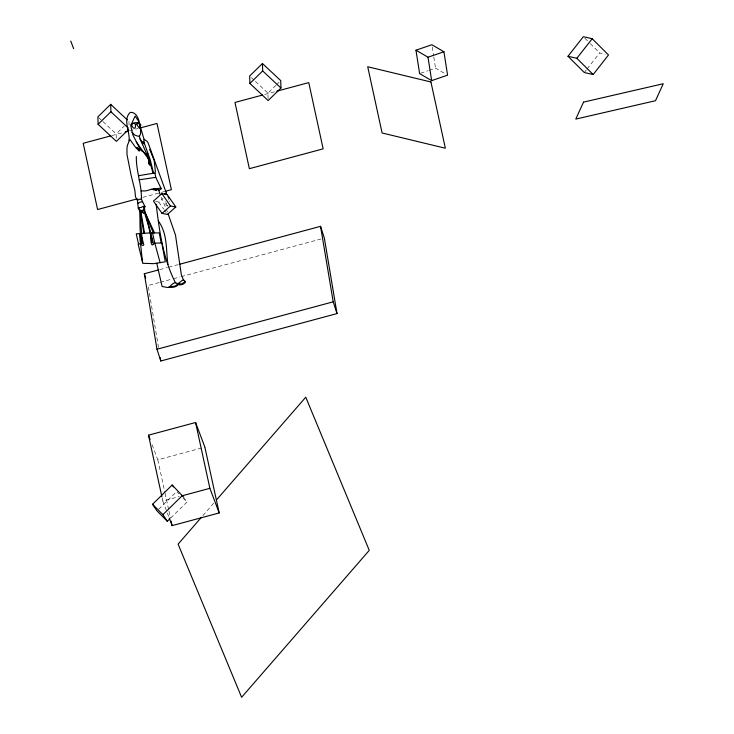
<?xml version="1.0" encoding="UTF-8"?>
<svg xmlns="http://www.w3.org/2000/svg" width="734" height="734" viewBox="0 0 734 734"><rect width="100%" height="100%" fill="white"/><g stroke="black" fill="none" stroke-linecap="round" stroke-linejoin="round"><path stroke-width="0.55" stroke-dasharray="3.67 2.75" d="M167.967 205.263L166.802 205.272L167.756 206.162M165.967 202.979L165.948 204.557L166.802 205.272M584.31 72.528L586.402 69.858M587.099 68.968L599.65 52.949L605.183 54.215M202.878 515.607L214.144 502.643M116.302 138.212L116.165 133.973L124.165 126.147M268.103 98.439L267.938 93.135L275.929 85.309M276.727 84.529L279.131 82.18M158.645 509.277L176.637 491.633L179.032 494.028M170.627 518.057L186.987 502.01L184.436 498.239M155.608 201.492L158.819 202.107L163.021 198.373M165.994 204.153L166.765 203.676M420.683 73.235L428.106 70.693M429.17 70.326L435.537 68.152L445.721 74.097M111.834 135.588L123.945 132.331M129.459 130.845L138.267 128.478M264.708 94.457L275.718 91.493M142.754 197.382L164.783 191.455M159.737 269.598L167.453 267.525M168.554 267.231L178.463 264.561M159.14 282.553L148.121 285.517L158.516 347.485M160.241 282.26L172.352 278.993M173.453 278.7L180.069 276.92M181.17 276.626L321.042 238.99M152.14 444.813L157.81 459.814L204.878 447.144M162.076 497.643L162.81 500.992L179.224 496.569M251.322 77.584L254.643 80.694M255.469 81.465L267.938 93.135M98.723 117.642L102.044 120.752M102.87 121.523L116.165 133.973M584.888 38.251L589.549 42.893M590.319 43.664L599.65 52.949M183.005 498.019L186.987 502.01M166.04 202.336L165.572 201.758M168.398 198.896L168.792 199.437M158.819 202.107L163.719 209.153M164.333 210.034L166.178 212.686M161.104 197.217L166.022 208.263M162.81 500.992L168.875 517.057M166.37 209.181L167.407 211.942M157.81 459.814L164.838 492.156M165.086 493.276L168.719 510.011M168.958 511.121L170.416 517.819M169.554 200.841L169.673 201.593M432.225 46.976L433.62 55.885M433.794 57.004L435.537 68.152M128.964 121.449L129.129 126.753"/><path stroke-width="1.1" d="M143.46 207.116L144.029 210.172L154.498 232.889M149.635 149.351L154.186 160.471L155.379 171.316L154.957 173.187L153.076 173.297L148.36 156.663L139.992 148.718L132.808 134.854L130.771 125.615L135.102 116.073L138.377 120.844L140.35 128.175L140.662 132.726A10.203 6.294 72.2 0 1 140.249 134.661L139.442 136.267L139.809 138.387L142.726 143.726L142.671 141.735L143.827 143.809L144.038 139.258L140.341 126.826M147.681 153.342L147.442 154.369L146.029 154.241M129.037 140.68C130.257 132.083 122.44 119.348 130.294 112.357C135.863 111.779 138.607 118.266 139.387 122.826M140.166 209.796C144.093 214.695 137.928 210.887 138.781 207.612L140.992 207.511L143.414 206.263L145.002 206.658L144.552 207.474M144.534 212.585C143.671 215.071 142.112 211.089 142.332 210.071M144.8 211.741L144.525 209.814L143.864 209.557M150.874 237.009L150.644 237.614C150.892 238.862 150.653 247.496 153.645 244.257L151.562 236.733M154.195 188.5L155.801 190.464L156.516 190.4L157.214 188.895L159.718 188.17L161.241 188.684L155.746 177.353L154.957 173.187M140.9 237.486L141.57 244.899L143.038 245.523L143.827 244.798L141.845 237.394M144.681 210.254L144.387 206.447M145.002 206.658L141.387 199.217C141.901 185.179 135.973 170.838 136.331 156.452M139.121 208.805L138.295 208.584L137.469 200.529L138.928 199.281L141.387 199.217M567.997 56.279L583.328 36.7L592.191 38.718L608.504 54.967L593.173 74.547L584.31 72.528L567.997 56.279L576.851 58.298L593.173 74.547M576.851 58.298L592.191 38.718M201.382 517.332L178.105 544.133L241.614 697.3L369.266 550.362L305.757 397.195L216.392 500.047M138.295 208.144L138.781 207.612M138.093 203.318L140.166 202.089L142.268 201.878M127.294 119.899L110.678 104.338L97.888 116.862L98.117 124.285L116.394 141.387L128.395 129.652M98.117 124.285L110.917 111.761L110.678 104.338M262.451 63.509L249.661 76.024L249.89 83.447L268.167 100.558L280.957 88.034L280.727 80.612L262.451 63.509L262.68 70.932L280.957 88.034M249.89 83.447L262.68 70.932M169.811 518.855L167.352 521.259L157.003 510.882L152.544 504.267L172.178 485.018L183.794 497.294M167.352 521.259L162.884 514.653L182.518 495.404M161.865 193.611L153.47 201.079L162.049 213.41L167.398 214.447L175.802 206.979L167.224 194.638L161.865 193.611L170.453 205.942L175.802 206.979M162.049 213.41L170.453 205.942M135.671 124.385L136.634 124.22L138.607 127.285A1.908 1.174 72.2 0 0 139.276 127.441C146.112 121.615 127.147 120.495 132.891 127.395A2.56 1.578 72.2 0 0 133.762 128.156L134.661 128.175A1.982 1.22 72.2 0 0 135.239 127.854L135.625 124.239L133.781 123.459M158.792 190.556L161.241 188.684M170.132 286.499C176.197 277.929 182.381 287.067 170.132 286.499L168.049 287.581L162.104 286.508L156.755 263.222M139.506 135.909L138.845 136.175A7.799 4.808 72.2 0 1 137.653 136.102L134.735 135.065L132.001 132.276M156.929 189.904L158.406 189.17M164.544 193.877L166.196 193.051L165.948 191.95L148.149 143.002A7.239 4.468 72.2 0 0 147.029 141.286L144.038 139.258M141.157 191.051L141.717 190.776C146.892 191.978 151.387 188.216 156.415 188.601L157.214 188.895M415.967 50.187L431.876 44.746L443.923 51.765L447.575 75.171L431.665 80.621L419.619 73.593L415.967 50.187L428.005 57.215L443.923 51.765M185.326 281.608L181.748 283.893L177.344 283.746C180.197 283.352 182.894 277.324 185.326 281.608C185.399 284.095 179.894 285.755 177.637 284.425M137.919 122.982L136.634 124.22M110.733 135.882L83.199 143.295L97.604 209.529L137.249 198.859M125.055 132.037L128.358 131.147M139.368 128.184L156.984 123.44L171.389 189.675L165.884 191.161M262.506 95.053L234.972 102.457L249.367 168.692L323.153 148.846L308.757 82.603L276.819 91.2M179.564 264.268L320.547 226.329L324.355 238.1L337.007 313.583L160.783 361L156.984 349.237L144.323 273.745L158.636 269.892M156.984 349.237L333.208 301.821L320.547 226.329M161.838 496.523L148.497 435.179L195.574 422.509L204.878 447.144L219.191 512.956L172.114 525.627L169.279 518.131M182.509 495.689L209.878 488.321L219.191 512.956M153.076 173.297L138.487 175.72M152.507 232.889L154.828 243.183L161.819 242.936L165.278 261.79L153.727 263.653L142.827 263.304L138.13 244.064L140.543 243.798M155.746 177.353L139.02 179.839M140.451 233.55L136.23 233.834L138.552 244.018M141.552 233.476L150.057 232.898M150.8 232.898L159.223 232.926L161.205 242.871M131.019 124.624L131.826 124.697M141.763 211.933L143.02 212.612M168.939 287.141C171.765 287.765 176.738 287.288 177.912 284.572M151.479 189.344L155.076 189.978M142.286 151.204L136.9 147.268L139.313 151.103L135.496 147.277L129.826 139.359L127.551 144.983A17.075 10.533 72.2 0 0 126.954 148.452L127 154.58L130.918 174.435L134.918 190.702L135.478 196.749L137.469 200.529M160.021 194.29L158.269 188.684M183.491 280.085L181.335 274.709L175.49 235.091L168.095 213.778M110.917 111.761L128.358 128.092M142.258 211.998L141.368 210.319M152.544 504.267L162.884 514.653M136.175 141.855L147.36 157.425L150.25 162.59L150.259 165.324L148.874 163.856L149.066 161.03L147.562 155.947L140.093 138.946M172.178 485.018L173.453 486.908M168.013 196.519L168.802 198.052M158.471 221.173C167.719 233.944 165.884 249.78 167.939 264.497M175.454 282.764C163.086 258.542 159.342 231.072 156.177 204.318M143.855 141.928L150.222 159.728L153.59 173.252M144.029 210.172L153.278 232.889M166.196 193.051L166.802 194.675M70.748 41.049L73.648 48.71M148.497 435.179L150.112 439.464M333.208 301.821L337.007 313.583M144.323 273.745L145.699 278.03M144.038 210.915L148.351 225.366L152.397 242.816L151.094 233.935L146.176 216.411M160.131 262.735L154.828 243.183M195.574 422.509L209.878 488.321M171.141 521.158L172.114 525.627M144.58 233.265L140.956 212.319M143.846 233.32L140.405 211.97C140.304 221.943 142.13 234.641 142.148 243.495C139.304 233.155 140.157 221.916 139.91 211.19M160.214 357.623L160.783 361M428.005 57.215L431.665 80.621M139.451 233.614L142.561 262.68M148.91 161.939C149.626 168.875 151.571 161.251 148.91 161.939M583.539 102.109L575.786 119.092L655.499 100.714L663.252 83.74L583.539 102.109M430.941 81.979L367.706 66.748L382.102 132.982L445.345 148.222L430.941 81.979"/></g></svg>
